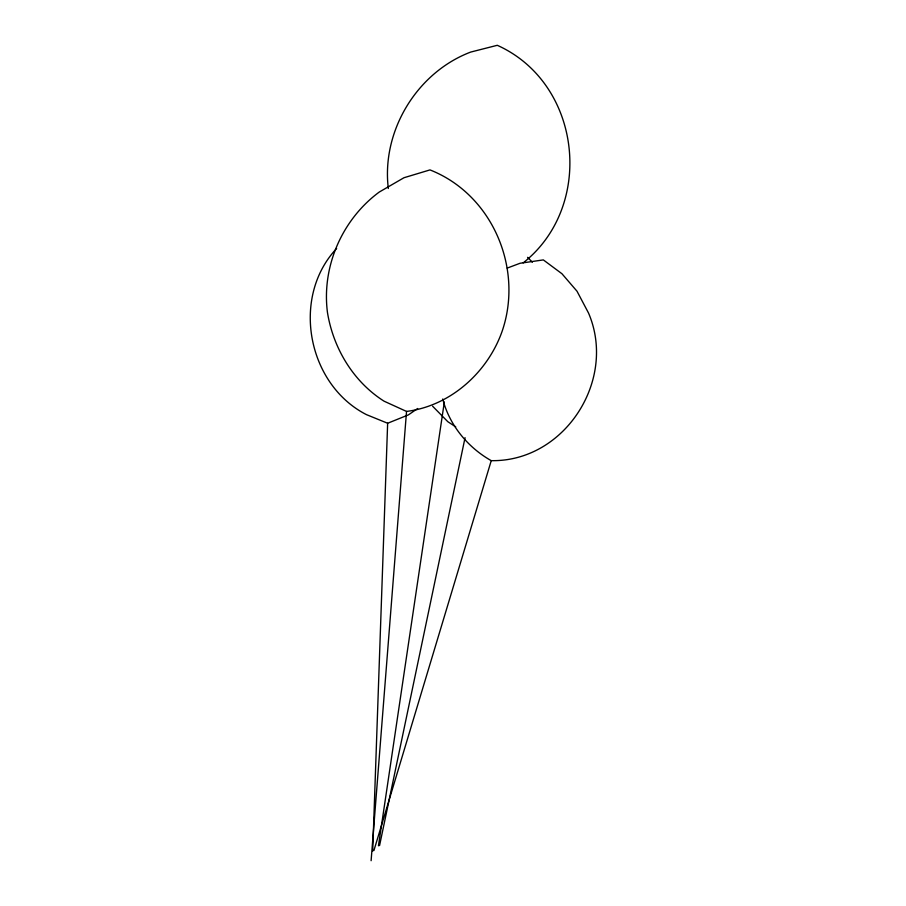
<?xml version="1.0" encoding="UTF-8"?>
<svg xmlns="http://www.w3.org/2000/svg" width="906" height="906" viewBox="0 0 906 906"><rect width="100%" height="100%" fill="white"/><g stroke="black" fill="none" stroke-linecap="round" stroke-linejoin="round"><path stroke-width="1.36" d="M372.706 851.198L387.643 423.249L408.391 414.891L417.677 408.504M371.109 860.7L406.534 411.426L384.053 401.177C353.249 381.641 333.261 348.198 327.462 312.513C321.494 266.613 342.094 219.479 379.24 192.061L403.963 177.735L429.988 169.909C492.66 194.564 523.781 268.889 502.015 331.596C487.451 372.615 450.361 405.956 406.534 411.426M378.459 845.808L444.348 401.947M379.557 845.604L465.061 437.677M373.918 850.541L491.245 460.656C564.472 461.981 617.28 380.214 588.538 313.068L577.009 291.222L561.947 273.737L543.34 259.909L520.078 263.261L507.201 268.097M336.636 248.504C290.815 297.111 307.213 384.427 366.466 414.642L387.643 423.249M523.192 262.865C595.242 205.99 581.833 83.295 497.281 45.3L470.656 52.084C416.669 72.605 381.313 131.268 388.323 188.505M455.741 426.873L447.824 421.709L432.604 406.205M491.245 460.656C467.892 447.519 449.41 425.14 442.728 399.014M527.575 257.327L532.377 262.23"/></g></svg>
